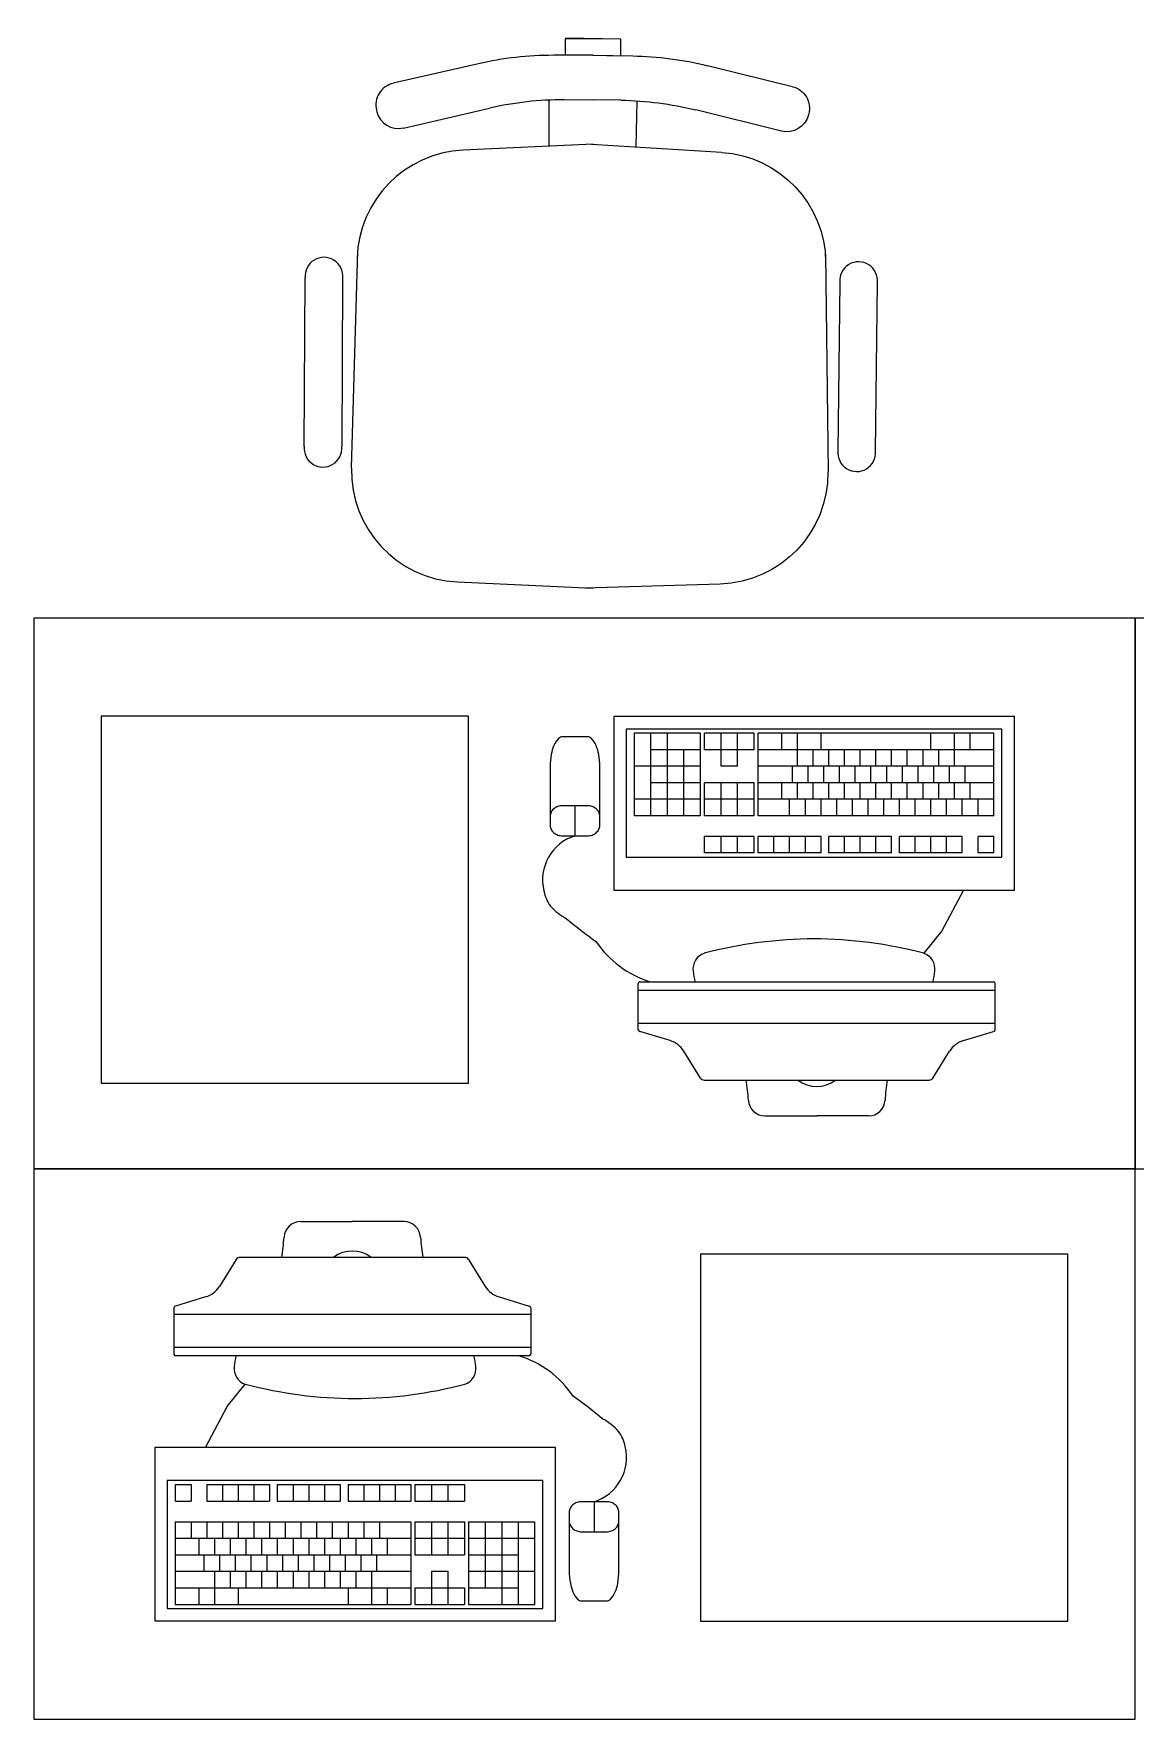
# Model space of a CAD drawing. Header units: millimetres. Extents: x -217779 to 263180, y 55413 to 130161.
# Drawn here: x -73896 to -72696, y 121551 to 123388 of the extents above; entities that cross this region are included whole.
import ezdxf

# ---------------------------------------------------------------- set-up
doc = ezdxf.new("R2010")
doc.units = ezdxf.units.MM
doc.linetypes.add('HIDDEN', pattern=[6, 4, -2])
doc.layers.add('ТХ_мебель передв', color=250, linetype='Continuous', lineweight=13)

# ---------------------------------------------------------------- blocks, each defined once
blk = doc.blocks.new('A$C34cbd993')
at = {"extrusion": (-0.000470829, -6.1078e-05, 1)}
for p, q in [((145064.4, -7975.3, -0.1), (144992.4, -7975.3, -0.1)), ((144992.4, -7975.3, -0.1), (144992.4, -8065.3, -0.1)), ((145122.9, -7975.3, 0), (145068.9, -7975.3, -0.1)), ((145383.9, -7975.3, 0.1), (145127.4, -7975.3, 0)), ((145383.9, -8065.3, 0.1), (145383.9, -7975.3, 0.1)), ((145064.4, -7993.3, -0.1), (145010.4, -7993.3, -0.1)), ((145122.9, -7993.3, 0), (145068.9, -7993.3, -0.1)), ((145383.9, -7993.3, 0.1), (145127.4, -7993.3, 0)), ((145064.4, -8011.3, -0.1), (144992.4, -8011.3, -0.1)), ((145104.9, -8011.3, 0), (145086.9, -8011.3, -0.1)), ((145383.9, -8011.3, 0.1), (145127.4, -8011.3, 0)), ((145064.4, -8029.3, -0.1), (145010.4, -8029.3, -0.1)), ((145122.9, -8029.3, 0), (145068.9, -8029.3, -0.1)), ((145383.9, -8029.3, 0.1), (145127.4, -8029.3, 0)), ((145064.4, -8047.3, -0.1), (144992.4, -8047.3, -0.1)), ((145122.9, -8047.3, 0), (145068.9, -8047.3, -0.1)), ((145383.9, -8047.3, 0.1), (145127.4, -8047.3, 0)), ((145064.4, -8065.3, -0.1), (144992.4, -8065.3, -0.1)), ((145122.9, -8065.3, 0), (145068.9, -8065.3, -0.1)), ((145383.9, -8065.3, 0.1), (145127.4, -8065.3, 0)), ((145383.9, -8105.8, 0.1), (145383.9, -8087.8, 0.1)), ((144996.7, -8298.5, -0.1), (144996.7, -8248.1, -0.1)), ((144998.5, -8246.3, -0.1), (145383.7, -8246.3, 0.1)), ((145385.5, -8298.5, 0.1), (145385.5, -8248.1, 0.1)), ((144996.7, -8255.3, -0.1), (145385.5, -8255.3, 0.1)), ((144996.7, -8291.3, -0.1), (145385.5, -8291.3, 0.1)), ((145031.3, -8310.3, -0.1), (144998.5, -8300.3, -0.1)), ((145350.9, -8310.3, 0.1), (145383.7, -8300.3, 0.1)), ((145064.6, -8351.2, -0.1), (145046.3, -8321.9, -0.1)), ((145317.6, -8351.2, 0), (145335.9, -8321.9, 0)), ((145068.5, -8353.4, -0.1), (145313.7, -8353.4, 0)), ((145134.7, -8392.4, -0.1), (145191.1, -8392.4, 0)), ((145247.5, -8392.4, 0), (145191.1, -8392.4, 0))]:
    blk.add_line(p, q, dxfattribs=at)
at = {"extrusion": (0.000470829, 6.1078e-05, 1)}
for p, q in [((144628.8, -8507.7, 0), (144685.2, -8507.7, 0)), ((144741.6, -8507.7, -0.1), (144685.2, -8507.7, 0)), ((144558.7, -8548.9, 0), (144540.4, -8578.2, 0)), ((144807.8, -8546.7, -0.1), (144562.6, -8546.7, 0)), ((144811.7, -8548.9, -0.1), (144830, -8578.2, -0.1)), ((144525.4, -8589.7, 0.1), (144492.6, -8599.8, 0.1)), ((144845, -8589.7, -0.1), (144877.8, -8599.8, -0.1)), ((144490.8, -8601.6, 0.1), (144490.8, -8652, 0.1)), ((144879.6, -8608.8, -0.1), (144490.8, -8608.8, 0.1)), ((144879.6, -8601.6, -0.1), (144879.6, -8652, -0.1)), ((144879.6, -8644.8, -0.1), (144490.8, -8644.8, 0.1)), ((144877.8, -8653.8, -0.1), (144492.6, -8653.8, 0.1)), ((144492.4, -8794.3, 0.1), (144492.4, -8812.3, 0.1)), ((144492.4, -8834.8, 0.1), (144748.9, -8834.8, 0)), ((144492.4, -8834.8, 0.1), (144492.4, -8924.8, 0.1)), ((144753.4, -8834.8, 0), (144807.4, -8834.8, -0.1)), ((144811.9, -8834.8, -0.1), (144883.9, -8834.8, -0.1)), ((144883.9, -8924.8, -0.1), (144883.9, -8834.8, -0.1)), ((144492.4, -8852.8, 0.1), (144748.9, -8852.8, 0)), ((144753.4, -8852.8, 0), (144807.4, -8852.8, -0.1)), ((144811.9, -8852.8, -0.1), (144883.9, -8852.8, -0.1)), ((144492.4, -8870.8, 0.1), (144748.9, -8870.8, 0)), ((144753.4, -8870.8, 0), (144807.4, -8870.8, -0.1)), ((144811.9, -8870.8, -0.1), (144865.9, -8870.8, -0.1)), ((144492.4, -8888.8, 0.1), (144748.9, -8888.8, 0)), ((144771.4, -8888.8, 0), (144789.4, -8888.8, -0.1)), ((144811.9, -8888.8, -0.1), (144883.9, -8888.8, -0.1)), ((144492.4, -8906.8, 0.1), (144748.9, -8906.8, 0)), ((144753.4, -8906.8, 0), (144807.4, -8906.8, -0.1)), ((144811.9, -8906.8, -0.1), (144865.9, -8906.8, -0.1)), ((144492.4, -8924.8, 0.1), (144748.9, -8924.8, 0)), ((144753.4, -8924.8, 0), (144807.4, -8924.8, -0.1)), ((144811.9, -8924.8, -0.1), (144883.9, -8924.8, -0.1))]:
    blk.add_line(p, q, dxfattribs=at)
at = {"extrusion": (-0.000470829, -6.1078e-05, 1), "elevation": -67.9}
for points in [[(145406.4, -7957.3), (144969.9, -7957.3), (144969.9, -8146.3), (145406.4, -8146.3)], [(145392.9, -7970.8), (144983.4, -7970.8), (144983.4, -8110.3), (145392.9, -8110.3)]]:
    blk.add_lwpolyline(points, close=True, dxfattribs=at)
blk.add_lwpolyline([(144941.3, -7979.2), (144914.3, -7979.2, 0.19919), (144909.9, -7981, 0.098412), (144904.7, -7988.8, 0.055653), (144901.9, -7998.5, 0.042416), (144900.8, -8011.8), (144900.8, -8075.8, 0.114539), (144901.7, -8080.1, 0.103755), (144904.7, -8083.8, 0.091433), (144909, -8086.3, 0.084292), (144914.3, -8087.2), (144941.3, -8087.2, 0.084292), (144946.5, -8086.3, 0.091433), (144950.8, -8083.8, 0.103755), (144953.8, -8080.1, 0.114539), (144954.8, -8075.8), (144954.8, -8011.8, 0.042416), (144953.6, -7998.5, 0.055653), (144950.8, -7988.8, 0.098412), (144945.6, -7981, 0.19919)], format="xyb", close=True, dxfattribs=at)
for points in [[(145010.4, -8065.3), (145010.4, -7975.3)], [(145028.4, -8065.3), (145028.4, -7975.3)], [(145064.4, -8065.3), (145064.4, -7975.3)], [(145068.9, -7993.3), (145068.9, -7975.3)], [(145086.9, -8011.3), (145086.9, -7975.3)], [(145104.9, -8011.3), (145104.9, -7975.3)], [(145122.9, -7993.3), (145122.9, -7975.3)], [(145127.4, -8065.3), (145127.4, -7975.3)], [(145153, -7993.3), (145153, -7975.3)], [(145170.1, -7993.3), (145170.1, -7975.3)], [(145195.8, -7993.3), (145195.8, -7975.3)], [(145315.5, -7993.3), (145315.5, -7975.3)], [(145341.1, -7993.3), (145341.1, -7975.3)], [(145358.2, -7993.3), (145358.2, -7975.3)], [(145046.4, -8065.3), (145046.4, -7993.3)], [(145170.1, -8011.3), (145170.1, -7993.3)], [(145187.2, -8011.3), (145187.2, -7993.3)], [(145204.3, -8011.3), (145204.3, -7993.3)], [(145221.4, -8011.3), (145221.4, -7993.3)], [(145238.5, -8011.3), (145238.5, -7993.3)], [(145255.6, -8011.3), (145255.6, -7993.3)], [(145272.7, -8011.3), (145272.7, -7993.3)], [(145289.8, -8011.3), (145289.8, -7993.3)], [(145306.9, -8011.3), (145306.9, -7993.3)], [(145324, -8011.3), (145324, -7993.3)], [(145341.1, -8011.3), (145341.1, -7993.3)], [(145164.7, -8029.3), (145164.7, -8011.3)], [(145181.8, -8029.3), (145181.8, -8011.3)], [(145198.9, -8029.3), (145198.9, -8011.3)], [(145216, -8029.3), (145216, -8011.3)], [(145233.1, -8029.3), (145233.1, -8011.3)], [(145250.2, -8029.3), (145250.2, -8011.3)], [(145267.3, -8029.3), (145267.3, -8011.3)], [(145284.4, -8029.3), (145284.4, -8011.3)], [(145301.5, -8029.3), (145301.5, -8011.3)], [(145318.6, -8029.3), (145318.6, -8011.3)], [(145335.7, -8029.3), (145335.7, -8011.3)], [(145352.8, -8029.3), (145352.8, -8011.3)], [(145068.9, -8065.3), (145068.9, -8029.3)], [(145086.9, -8065.3), (145086.9, -8029.3)], [(145104.9, -8065.3), (145104.9, -8029.3)], [(145122.9, -8065.3), (145122.9, -8029.3)], [(145153, -8047.3), (145153, -8029.3)], [(145170.1, -8047.3), (145170.1, -8029.3)], [(145187.2, -8047.3), (145187.2, -8029.3)], [(145204.3, -8047.3), (145204.3, -8029.3)], [(145221.4, -8047.3), (145221.4, -8029.3)], [(145238.5, -8047.3), (145238.5, -8029.3)], [(145255.6, -8047.3), (145255.6, -8029.3)], [(145272.7, -8047.3), (145272.7, -8029.3)], [(145289.8, -8047.3), (145289.8, -8029.3)], [(145306.9, -8047.3), (145306.9, -8029.3)], [(145324, -8047.3), (145324, -8029.3)], [(145341.1, -8047.3), (145341.1, -8029.3)], [(145358.2, -8047.3), (145358.2, -8029.3)], [(144927.8, -8087.2), (144927.8, -8054.4)], [(145161.6, -8065.3), (145161.6, -8047.3)], [(145178.7, -8065.3), (145178.7, -8047.3)], [(145195.8, -8065.3), (145195.8, -8047.3)], [(145212.9, -8065.3), (145212.9, -8047.3)], [(145230, -8065.3), (145230, -8047.3)], [(145247.1, -8065.3), (145247.1, -8047.3)], [(145264.2, -8065.3), (145264.2, -8047.3)], [(145281.3, -8065.3), (145281.3, -8047.3)], [(145298.4, -8065.3), (145298.4, -8047.3)], [(145315.5, -8065.3), (145315.5, -8047.3)], [(145332.6, -8065.3), (145332.6, -8047.3)], [(145349.7, -8065.3), (145349.7, -8047.3)], [(145366.8, -8065.3), (145366.8, -8047.3)], [(145122.9, -8087.8), (145068.9, -8087.8)], [(145068.9, -8105.8), (145068.9, -8087.8)], [(145068.9, -8105.8), (145068.9, -8087.8)], [(145086.9, -8105.8), (145086.9, -8087.8)], [(145104.9, -8105.8), (145104.9, -8087.8)], [(145122.9, -8105.8), (145122.9, -8087.8)], [(145195.8, -8087.8), (145127.4, -8087.8)], [(145127.4, -8105.8), (145127.4, -8087.8)], [(145144.5, -8105.8), (145144.5, -8087.8)], [(145161.6, -8105.8), (145161.6, -8087.8)], [(145178.7, -8105.8), (145178.7, -8087.8)], [(145195.8, -8105.8), (145195.8, -8087.8)], [(145272.7, -8087.8), (145204.3, -8087.8)], [(145204.3, -8105.8), (145204.3, -8087.8)], [(145221.4, -8105.8), (145221.4, -8087.8)], [(145238.5, -8105.8), (145238.5, -8087.8)], [(145255.6, -8105.8), (145255.6, -8087.8)], [(145272.7, -8105.8), (145272.7, -8087.8)], [(145349.7, -8087.8), (145281.3, -8087.8)], [(145281.3, -8105.8), (145281.3, -8087.8)], [(145298.4, -8105.8), (145298.4, -8087.8)], [(145315.5, -8105.8), (145315.5, -8087.8)], [(145332.6, -8105.8), (145332.6, -8087.8)], [(145349.7, -8105.8), (145349.7, -8087.8)], [(145383.9, -8087.8), (145366.8, -8087.8)], [(145366.8, -8105.8), (145366.8, -8087.8)], [(145122.9, -8105.8), (145068.9, -8105.8)], [(145195.8, -8105.8), (145127.4, -8105.8)], [(145272.7, -8105.8), (145204.3, -8105.8)], [(145349.7, -8105.8), (145281.3, -8105.8)], [(145383.9, -8105.8), (145366.8, -8105.8)], [(145350.9, -8146.3), (145327.4, -8190.8), (145307.7, -8215.2)]]:
    blk.add_lwpolyline(points, dxfattribs=at)
for points in [[(144954.8, -8065.8, 0.114539), (144953.8, -8061.5, 0.103755), (144950.8, -8057.7, 0.091433), (144946.5, -8055.3, 0.084292), (144941.3, -8054.4), (144914.3, -8054.4, 0.084292), (144909, -8055.3, 0.091433), (144904.7, -8057.7, 0.103755), (144901.7, -8061.5, 0.114539), (144900.8, -8065.8, 0.114539)], [(144927.8, -8087.2, 0.397637), (144893.9, -8147.3, 0.110351), (144901.1, -8163.8, 0.08312), (144918.2, -8177.3, 0.014729), (144950.6, -8202.3, 0.170175), (145009.8, -8246.3, -0.037673)]]:
    blk.add_lwpolyline(points, format="xyb", dxfattribs=at)
at = {"extrusion": (0.000470829, 6.1078e-05, 1), "elevation": 67.6}
for points in [[(144948.5, -8812.9, 0.397637), (144982.4, -8752.8, 0.110351), (144975.2, -8736.3, 0.08312), (144958.1, -8722.8, 0.014729), (144925.7, -8697.8, 0.170175), (144866.5, -8653.8, -0.037673)], [(144921.5, -8834.3, 0.114539), (144922.5, -8838.6, 0.103755), (144925.5, -8842.4, 0.091433), (144929.8, -8844.8, 0.084292), (144935, -8845.7), (144962, -8845.7, 0.084292), (144967.3, -8844.8, 0.091433), (144971.6, -8842.4, 0.103755), (144974.5, -8838.6, 0.114539), (144975.5, -8834.3, 0.114539)]]:
    blk.add_lwpolyline(points, format="xyb", dxfattribs=at)
for points in [[(144525.4, -8753.8), (144548.9, -8709.3), (144568.5, -8684.9)], [(144492.4, -8794.3), (144509.5, -8794.3)], [(144509.5, -8794.3), (144509.5, -8812.3)], [(144526.6, -8794.3), (144595, -8794.3)], [(144526.6, -8794.3), (144526.6, -8812.3)], [(144543.7, -8794.3), (144543.7, -8812.3)], [(144560.8, -8794.3), (144560.8, -8812.3)], [(144577.9, -8794.3), (144577.9, -8812.3)], [(144595, -8794.3), (144595, -8812.3)], [(144603.5, -8794.3), (144671.9, -8794.3)], [(144603.5, -8794.3), (144603.5, -8812.3)], [(144620.6, -8794.3), (144620.6, -8812.3)], [(144637.7, -8794.3), (144637.7, -8812.3)], [(144654.8, -8794.3), (144654.8, -8812.3)], [(144671.9, -8794.3), (144671.9, -8812.3)], [(144680.5, -8794.3), (144748.9, -8794.3)], [(144680.5, -8794.3), (144680.5, -8812.3)], [(144697.6, -8794.3), (144697.6, -8812.3)], [(144714.7, -8794.3), (144714.7, -8812.3)], [(144731.8, -8794.3), (144731.8, -8812.3)], [(144748.9, -8794.3), (144748.9, -8812.3)], [(144753.4, -8794.3), (144807.4, -8794.3)], [(144753.4, -8794.3), (144753.4, -8812.3)], [(144771.4, -8794.3), (144771.4, -8812.3)], [(144789.4, -8794.3), (144789.4, -8812.3)], [(144807.4, -8794.3), (144807.4, -8812.3)], [(144807.4, -8794.3), (144807.4, -8812.3)], [(144492.4, -8812.3), (144509.5, -8812.3)], [(144526.6, -8812.3), (144595, -8812.3)], [(144603.5, -8812.3), (144671.9, -8812.3)], [(144680.5, -8812.3), (144748.9, -8812.3)], [(144753.4, -8812.3), (144807.4, -8812.3)], [(144948.5, -8812.9), (144948.5, -8845.7)], [(144509.5, -8834.8), (144509.5, -8852.8)], [(144526.6, -8834.8), (144526.6, -8852.8)], [(144543.7, -8834.8), (144543.7, -8852.8)], [(144560.8, -8834.8), (144560.8, -8852.8)], [(144577.9, -8834.8), (144577.9, -8852.8)], [(144595, -8834.8), (144595, -8852.8)], [(144612.1, -8834.8), (144612.1, -8852.8)], [(144629.2, -8834.8), (144629.2, -8852.8)], [(144646.3, -8834.8), (144646.3, -8852.8)], [(144663.4, -8834.8), (144663.4, -8852.8)], [(144680.5, -8834.8), (144680.5, -8852.8)], [(144697.6, -8834.8), (144697.6, -8852.8)], [(144714.7, -8834.8), (144714.7, -8852.8)], [(144748.9, -8834.8), (144748.9, -8924.8)], [(144753.4, -8834.8), (144753.4, -8870.8)], [(144771.4, -8834.8), (144771.4, -8870.8)], [(144789.4, -8834.8), (144789.4, -8870.8)], [(144807.4, -8834.8), (144807.4, -8870.8)], [(144811.9, -8834.8), (144811.9, -8924.8)], [(144829.9, -8834.8), (144829.9, -8906.8)], [(144847.9, -8834.8), (144847.9, -8924.8)], [(144865.9, -8834.8), (144865.9, -8924.8)], [(144518, -8852.8), (144518, -8870.8)], [(144535.1, -8852.8), (144535.1, -8870.8)], [(144552.2, -8852.8), (144552.2, -8870.8)], [(144569.3, -8852.8), (144569.3, -8870.8)], [(144586.4, -8852.8), (144586.4, -8870.8)], [(144603.5, -8852.8), (144603.5, -8870.8)], [(144620.6, -8852.8), (144620.6, -8870.8)], [(144637.7, -8852.8), (144637.7, -8870.8)], [(144654.8, -8852.8), (144654.8, -8870.8)], [(144671.9, -8852.8), (144671.9, -8870.8)], [(144689, -8852.8), (144689, -8870.8)], [(144706.1, -8852.8), (144706.1, -8870.8)], [(144723.2, -8852.8), (144723.2, -8870.8)], [(144523.5, -8870.8), (144523.5, -8888.8)], [(144540.6, -8870.8), (144540.6, -8888.8)], [(144557.7, -8870.8), (144557.7, -8888.8)], [(144574.8, -8870.8), (144574.8, -8888.8)], [(144591.9, -8870.8), (144591.9, -8888.8)], [(144609, -8870.8), (144609, -8888.8)], [(144626.1, -8870.8), (144626.1, -8888.8)], [(144643.2, -8870.8), (144643.2, -8888.8)], [(144660.3, -8870.8), (144660.3, -8888.8)], [(144677.4, -8870.8), (144677.4, -8888.8)], [(144694.5, -8870.8), (144694.5, -8888.8)], [(144711.6, -8870.8), (144711.6, -8888.8)], [(144535.1, -8888.8), (144535.1, -8906.8)], [(144552.2, -8888.8), (144552.2, -8906.8)], [(144569.3, -8888.8), (144569.3, -8906.8)], [(144586.4, -8888.8), (144586.4, -8906.8)], [(144603.5, -8888.8), (144603.5, -8906.8)], [(144620.6, -8888.8), (144620.6, -8906.8)], [(144637.7, -8888.8), (144637.7, -8906.8)], [(144654.8, -8888.8), (144654.8, -8906.8)], [(144671.9, -8888.8), (144671.9, -8906.8)], [(144689, -8888.8), (144689, -8906.8)], [(144706.1, -8888.8), (144706.1, -8906.8)], [(144771.4, -8888.8), (144771.4, -8924.8)], [(144789.4, -8888.8), (144789.4, -8924.8)], [(144518, -8906.8), (144518, -8924.8)], [(144535.1, -8906.8), (144535.1, -8924.8)], [(144560.8, -8906.8), (144560.8, -8924.8)], [(144680.5, -8906.8), (144680.5, -8924.8)], [(144706.1, -8906.8), (144706.1, -8924.8)], [(144723.2, -8906.8), (144723.2, -8924.8)], [(144753.4, -8906.8), (144753.4, -8924.8)], [(144807.4, -8906.8), (144807.4, -8924.8)]]:
    blk.add_lwpolyline(points, dxfattribs=at)
for points in [[(144469.9, -8942.8), (144906.4, -8942.8), (144906.4, -8753.8), (144469.9, -8753.8)], [(144483.4, -8929.3), (144892.9, -8929.3), (144892.9, -8789.8), (144483.4, -8789.8)]]:
    blk.add_lwpolyline(points, close=True, dxfattribs=at)
blk.add_lwpolyline([(144935, -8920.9), (144962, -8920.9, 0.19919), (144966.4, -8919.1, 0.098412), (144971.6, -8911.3, 0.055653), (144974.4, -8901.6, 0.042416), (144975.5, -8888.2), (144975.5, -8824.3, 0.114539), (144974.5, -8820, 0.103755), (144971.6, -8816.2, 0.091433), (144967.3, -8813.8, 0.084292), (144962, -8812.9), (144935, -8812.9, 0.084292), (144929.8, -8813.8, 0.091433), (144925.5, -8816.2, 0.103755), (144922.5, -8820, 0.114539), (144921.5, -8824.3), (144921.5, -8888.2, 0.042416), (144922.7, -8901.6, 0.055653), (144925.5, -8911.3, 0.098412), (144930.6, -8919.1, 0.19919)], format="xyb", close=True, dxfattribs=at)
at = {"extrusion": (-0.000470829, -6.1078e-05, 1)}
for centre, radius, start, end in [((145190.1, -8676.9, -67.9), 477.4, 90.23, 104.7443), ((145186.2, -8676.9, -67.9), 477.4, 75.2557, 89.77), ((145074.3, -8232.3, -67.9), 18, 108.8033, 187.176), ((145301.9, -8232.3, -67.9), 18, 352.824, 71.1967), ((144998.5, -8248.1, -67.9), 1.8, 90, 180), ((145219.5, -8214, -67.9), 164.3, 187.176, 191.3437), ((145156.8, -8214, -67.9), 164.3, 348.6563, 352.824), ((145383.7, -8248.1, -67.9), 1.8, 0, 90), ((144998.5, -8298.5, -67.9), 1.8, 180, 270), ((145383.7, -8298.5, -67.9), 1.8, 270, 0), ((145023.4, -8336.2, -67.9), 27, 31.9676, 72.9946), ((145358.8, -8336.2, -67.9), 27, 107.0054, 148.0324), ((145068.5, -8348.9, -67.9), 4.5, 210.479, 270), ((144860.9, -8391.7, -67.9), 256.3, 3.6304, 8.5995), ((145191.1, -8326.6, -67.9), 33.8, 232.618, 307.382), ((145521.3, -8391.7, -67.9), 256.3, 171.4005, 176.3696), ((145313.7, -8348.9, -67.9), 4.5, 270, 329.521), ((145134.7, -8374.4, -67.9), 18, 183.6304, 270), ((145247.5, -8374.4, -67.9), 18, 270, 356.3696)]:
    blk.add_arc(centre, radius, start, end, dxfattribs=at)
at = {"extrusion": (0.000470829, 6.1078e-05, 1)}
for centre, radius, start, end in [((144628.8, -8525.7, 67.6), 18, 90, 176.3696), ((144741.5, -8525.7, 67.6), 18, 3.6304, 90), ((144355, -8508.4, 67.6), 256.3, 351.4005, 356.3696), ((144685.2, -8573.5, 67.6), 33.8, 52.618, 127.382), ((145015.3, -8508.4, 67.6), 256.3, 183.6304, 188.5995), ((144562.6, -8551.2, 67.6), 4.5, 90, 149.521), ((144807.8, -8551.2, 67.6), 4.5, 30.479, 90), ((144517.5, -8563.9, 67.6), 27, 287.0054, 328.0324), ((144852.9, -8563.9, 67.6), 27, 211.9676, 252.9946), ((144492.6, -8601.6, 67.6), 1.8, 90, 180), ((144877.8, -8601.6, 67.6), 1.8, 0, 90), ((144492.6, -8652, 67.6), 1.8, 180, 270), ((144877.8, -8652, 67.6), 1.8, 270, 0), ((144574.4, -8667.8, 67.6), 18, 172.824, 251.1967), ((144719.5, -8686.1, 67.6), 164.3, 168.6563, 172.824), ((144801.9, -8667.8, 67.6), 18, 288.8033, 7.176), ((144656.8, -8686.1, 67.6), 164.3, 7.176, 11.3437), ((144690.1, -8223.1, 67.6), 477.4, 255.2557, 269.77), ((144686.2, -8223.1, 67.6), 477.4, 270.23, 284.7443)]:
    blk.add_arc(centre, radius, start, end, dxfattribs=at)
blk = doc.blocks.new('стол с тумбой 1200х600')
blk.add_lwpolyline([(-19012.2, 19801.1), (-19012.2, 21001.1), (-19612.2, 21001.1), (-19612.2, 19801.1)], close=True)
at = {"linetype": 'HIDDEN', "ltscale": 0.1}
blk.add_lwpolyline([(-19505.4, 19874.7), (-19105.4, 19874.7), (-19105.4, 20274.7), (-19505.4, 20274.7)], close=True, dxfattribs=at)
blk = doc.blocks.new('М-60')
at = {"extrusion": (-6.19742e-05, 0.000470712, 1)}
for p, q in [((7035415.4, 1186627.5, -0.2), (7035231.8, 1186626.6, -0.2)), ((7035232, 1186585.7, -0.1), (7035415.6, 1186586.5, -0.1)), ((7035202.1, 1186569.5, -0.1), (7035439, 1186576.2, -0.1)), ((7035049.2, 1186548.9, -0.1), (7035050.6, 1186548.5, -0.1)), ((7034998.3, 1186437.9, -0.1), (7035019.7, 1186530.9, -0.1)), ((7035068.3, 1186519.6, -0.1), (7035046.7, 1186425.8, -0.1)), ((7035563.1, 1186460.5, -0.1), (7035569.8, 1186312.9, 0)), ((7035085.8, 1186312.9, 0), (7035092.5, 1186454.7, -0.1)), ((7034989, 1186312.9, 0), (7034989, 1186356.2, -0.1)), ((7035037.8, 1186361.3, -0.1), (7035088.1, 1186361.3, -0.1)), ((7034971.3, 1186282.6, 0), (7034970.4, 1186343.1, -0.1)), ((7034989, 1186343.1, -0.1), (7034970.8, 1186343.1, -0.1)), ((7034970.8, 1186343.1, -0.1), (7034970.8, 1186282.6, 0)), ((7034989, 1186312.9, 0), (7034989, 1186343.1, -0.1)), ((7035037.4, 1186344.1, 0), (7035037.4, 1186312.9, 0)), ((7034989, 1186313.2, 0), (7034989.4, 1186282.9, 0)), ((7034989, 1186313.2, 0), (7034989.6, 1186269.8, 0)), ((7035037.8, 1186282.6, 0), (7035037.4, 1186313.9, 0)), ((7035085.7, 1186314.6, 0), (7035094.7, 1186172.9, 0)), ((7035565.2, 1186174.3, 0.1), (7035569.7, 1186322, 0)), ((7034989.4, 1186282.9, 0), (7034971.3, 1186282.6, 0)), ((7035038.5, 1186265.5, 0), (7035088.8, 1186266.3, 0)), ((7035071.5, 1186107.6, 0.1), (7035048.4, 1186201.2, 0)), ((7035000.2, 1186188.3, 0), (7035023, 1186095.7, 0.1)), ((7035052.8, 1186078.1, 0.1), (7035054.2, 1186078.5, 0.1)), ((7035206, 1186059.9, 0.1), (7035442.9, 1186056.7, 0.1)), ((7035236.1, 1186044.1, 0.1), (7035419.7, 1186046, 0.1)), ((7035420.2, 1186005.1, 0.1), (7035236.6, 1186003.1, 0.1))]:
    blk.add_line(p, q, dxfattribs=at)
for centre, start, end in [((7035230, 1186606.2, 122.4), 84.9987, 275.5247), ((7035417.4, 1186607.1, 122.4), 264.9987, 95.5247), ((7035234.4, 1186023.7, 122.4), 85.3479, 275.874), ((7035421.8, 1186025.7, 122.4), 265.3479, 95.874)]:
    blk.add_arc(centre, 20.6, start, end, dxfattribs=at)
at = {"extrusion": (6.19742e-05, -0.000470712, -1)}
for centre, major_axis, start_param, end_param in [((7035213.4, 1186449, -0.1), (77.8, 92.6, 0), 4.061153, 5.558057), ((7035442.2, 1186455, -0.1), (77.8, 92.6, 0), -0.725128, 0.826554), ((7035043.3, 1186525.4, -0.1), (15.6, 18.5, 0), 4.240369, 5.829345), ((7035044.7, 1186525.1, -0.1), (15.6, 18.5, 0), -0.45384, 1.098777), ((7035352, 1186356.2, 0), (-277.9, 233.5, -0.1), 5.584367, 5.811166), ((7035400.4, 1186344.1, 0), (233.5, 277.9, -0.1), 4.01357, 4.240369)]:
    blk.add_ellipse(centre, major_axis=major_axis, ratio=1, start_param=start_param, end_param=end_param, dxfattribs=at)
at = {"extrusion": (-6.19742e-05, 0.000470712, 1)}
for centre, major_axis, start_param, end_param in [((7035400.8, 1186288.2, 0), (237.7, -274.3, 0.1), 4.01357, 4.240369), ((7035352.6, 1186275.3, 0), (-274.3, -237.7, 0.1), 5.584367, 5.811166), ((7035215.4, 1186180.5, 0), (79.2, -91.4, 0), 4.061153, 5.558057), ((7035444.3, 1186178, 0.1), (79.2, -91.4, 0), -0.725128, 0.826554), ((7035048, 1186101.8, 0.1), (15.8, -18.3, 0), -0.45384, 1.098777), ((7035046.5, 1186101.5, 0.1), (15.8, -18.3, 0), 4.240369, 5.829345)]:
    blk.add_ellipse(centre, major_axis=major_axis, ratio=1, start_param=start_param, end_param=end_param, dxfattribs=at)

msp = doc.modelspace()

# ---------------------------------------------------------------- block references
msp.add_blockref('A$C34cbd993', (-218233.9, 130600.7))
at = {"layer": 'ТХ_мебель передв'}
for name, p, rotation in [('М-60', (-1147565.3, 7176330.5, 0), 269.0887326624886), ('стол с тумбой 1200х600', (-93696.9, 103138.5), 270), ('стол с тумбой 1200х600', (-93696.9, 103138.5), 270), ('стол с тумбой 1200х600', (-92496.9, 103138.5), 270), ('стол с тумбой 1200х600', (-92496.9, 103138.5), 270), ('стол с тумбой 1200х600', (-52894.6, 141162.8), 89.99999999999999), ('стол с тумбой 1200х600', (-52894.6, 141162.8), 89.99999999999999)]:
    msp.add_blockref(name, p, dxfattribs=dict(at, rotation=rotation))

doc.saveas('drawing.dxf')
